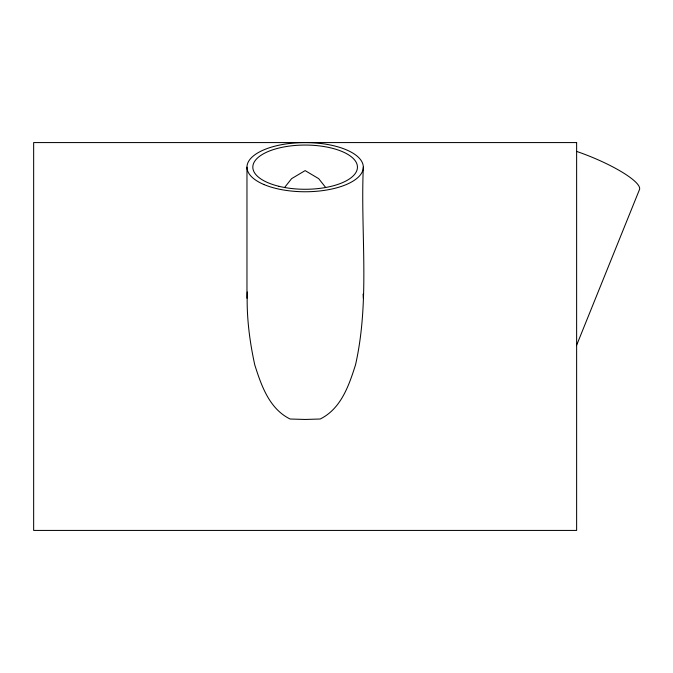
<?xml version="1.0" encoding="UTF-8"?>
<svg xmlns="http://www.w3.org/2000/svg" width="673" height="673" viewBox="0 0 673 673"><rect width="100%" height="100%" fill="white"/><g stroke="black" fill="none" stroke-linecap="round" stroke-linejoin="round"><path stroke-width="1.01" d="M363.319 167.165C360.434 232.917 370.142 300.023 355.521 364.85C348.959 385.528 341.018 408.73 320.197 419.01L305.138 419.456L290.08 419.01C269.259 408.73 261.326 385.528 254.756 364.85C249.54 340.95 246.427 316.503 247.302 292.015M576.458 345.644L639.35 189.895A58.172 12.291 22 0 0 577.249 151.627M284.662 187.405L291.602 178.648L305.138 170.606L318.674 178.648L325.614 187.405M363.092 294.084L363.319 298.223M246.966 167.165L246.966 298.223M576.626 142.575L33.65 142.575L33.65 530.425L576.626 530.425L576.626 142.575M264.001 184.553A58.172 24.59 0 0 0 361.334 173.525A58.172 24.59 0 0 0 290.08 143.416A58.172 24.59 0 0 0 264.001 184.553M278.984 186.312A52.309 22.108 0 0 0 357.447 167.165A52.309 22.108 0 0 0 278.984 148.018A52.309 22.108 0 0 0 278.984 186.312"/></g></svg>
